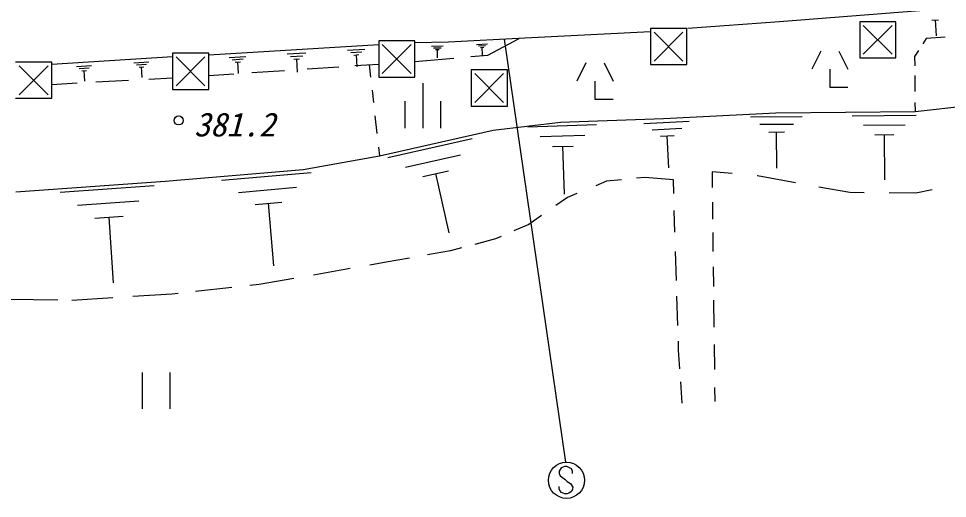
# Model space of a CAD drawing. Units: millimetres, scale not verified. Extents: x 40000 to 680000, y 20000 to 380000.
# Drawn here: x 384928 to 436300, y 261166 to 287686 of the extents above; entities that cross this region are included whole.
import ezdxf
from ezdxf.enums import TextEntityAlignment as Align

# ---------------------------------------------------------------- set-up
doc = ezdxf.new("R2010")
doc.units = ezdxf.units.MM
doc.header["$LTSCALE"] = 1000
doc.layers.add('M-BGD', color=7, linetype='Continuous', lineweight=25)
doc.layers.add('M-BGD-EXST', color=7, linetype='Continuous', lineweight=25)
doc.styles.add('ＭＳ ゴシック', font='')
doc.styles.get('ＭＳ ゴシック').set_extended_font_data('MS Gothic')

msp = doc.modelspace()

# ---------------------------------------------------------------- linework, layer by layer
at = {"layer": 'M-BGD'}
for p, q in [((434779, 288112), (427015, 287506)), ((427015, 287506), (421936, 287140)), ((431447, 287512), (431447, 285512)), ((433447, 287512), (431447, 287512)), ((431637, 287312), (433237, 285712)), ((433237, 287312), (431637, 285712)), ((433447, 285512), (433447, 287512)), ((435444, 287593), (435814, 287623)), ((435694, 286733), (435634, 287613)), ((419885, 286958), (412924, 286600)), ((419885, 287140), (419885, 285140)), ((421885, 287140), (419885, 287140)), ((420075, 286940), (421675, 285340)), ((421675, 286940), (420075, 285340)), ((421885, 285140), (421885, 287140)), ((436171, 286664), (435124, 286585)), ((404852, 286240), (395445, 285673)), ((404852, 286458), (404852, 284458)), ((406852, 286458), (404852, 286458)), ((405042, 286258), (406642, 284658)), ((406642, 286258), (405042, 284658)), ((406852, 284458), (406852, 286458)), ((408703, 286386), (406852, 286343)), ((407764, 286163), (408414, 286173)), ((412924, 286600), (408703, 286386)), ((410254, 286263), (410854, 286293)), ((410364, 286183), (410754, 286203)), ((410882, 285667), (412623, 286585)), ((435124, 286585), (434932, 286286)), ((393445, 285776), (393445, 283776)), ((395445, 285776), (393445, 285776)), ((395445, 283776), (395445, 285776)), ((399774, 285733), (400814, 285793)), ((399964, 285593), (400644, 285633)), ((403124, 285933), (404074, 285993)), ((403304, 285803), (403914, 285843)), ((403474, 285673), (403754, 285693)), ((403654, 285013), (403614, 285683)), ((407884, 286073), (408304, 286073)), ((407994, 285973), (408194, 285973)), ((408104, 285513), (408094, 285973)), ((409950, 285584), (410882, 285667)), ((410474, 286093), (410654, 286103)), ((410584, 285673), (410564, 286103)), ((429294, 285890), (428794, 284890)), ((430294, 285890), (430794, 284890)), ((434696, 285918), (434486, 285592)), ((386766, 285280), (384766, 285280)), ((393445, 285570), (386766, 285158)), ((386766, 283280), (386766, 285280)), ((391294, 285233), (392124, 285293)), ((391454, 285123), (391994, 285163)), ((393635, 285576), (395235, 283976)), ((395235, 285576), (393635, 283976)), ((396574, 285543), (397504, 285593)), ((396744, 285413), (397354, 285453)), ((396914, 285283), (397194, 285303)), ((397094, 284643), (397054, 285293)), ((400154, 285443), (400464, 285463)), ((400354, 284723), (400314, 285453)), ((403522, 285085), (404852, 285174)), ((404321, 285138), (404399, 284447)), ((406852, 285308), (409005, 285500)), ((416308, 285232), (415808, 284232)), ((417308, 285232), (417808, 284232)), ((419885, 285140), (421885, 285140)), ((431447, 285512), (433447, 285512)), ((434486, 285592), (434490, 285084)), ((384956, 285080), (386556, 283480)), ((386556, 285080), (384956, 283480)), ((388124, 285043), (388954, 285093)), ((388284, 284923), (388824, 284963)), ((388434, 284803), (388684, 284823)), ((388594, 284233), (388564, 284813)), ((391604, 285003), (391854, 285023)), ((391764, 284433), (391734, 285013)), ((395445, 284545), (396837, 284638)), ((397826, 284704), (399641, 284825)), ((400893, 284909), (402646, 285026)), ((409966, 284847), (409966, 282847)), ((411966, 284847), (409966, 284847)), ((410156, 284647), (411756, 283047)), ((411756, 284647), (410156, 283047)), ((411966, 282847), (411966, 284847)), ((429794, 284890), (429794, 283890)), ((386766, 284051), (388176, 284127)), ((389206, 284182), (391012, 284280)), ((392139, 284340), (393445, 284410)), ((404852, 284458), (406852, 284458)), ((407290, 284122), (407290, 281622)), ((416808, 284232), (416808, 283232)), ((434494, 284550), (434500, 283654)), ((393445, 283776), (395445, 283776)), ((404479, 283736), (404558, 283043)), ((429794, 283890), (430794, 283890)), ((384766, 283280), (386766, 283280)), ((406290, 283122), (406290, 281622)), ((408290, 281622), (408290, 283122)), ((416808, 283232), (417808, 283232)), ((434508, 282542), (439635, 283119)), ((409966, 282847), (411966, 282847)), ((434504, 283056), (434508, 282542)), ((404640, 282313), (404751, 281336)), ((414894, 281965), (420599, 282157)), ((420599, 282157), (426816, 282478)), ((425414, 282263), (428274, 282283)), ((426816, 282478), (434508, 282542)), ((431034, 282313), (434574, 282343)), ((411176, 281516), (414894, 281965)), ((413094, 281703), (416884, 281833)), ((419504, 281893), (422024, 282023)), ((419964, 281543), (421604, 281623)), ((425924, 281843), (427784, 281853)), ((431664, 281793), (433964, 281813)), ((404895, 280106), (411176, 281516)), ((405344, 280003), (410024, 281053)), ((413774, 281163), (416244, 281243)), ((420424, 281183), (421184, 281223)), ((420894, 279443), (420804, 281203)), ((426424, 281413), (427284, 281423)), ((426874, 279413), (426854, 281423)), ((432284, 281263), (433344, 281273)), ((432834, 278783), (432814, 281273)), ((404836, 280579), (404890, 280105)), ((414454, 280613), (415594, 280643)), ((415114, 277973), (415024, 280633)), ((400665, 279337), (404895, 280106)), ((406324, 279483), (409364, 280163)), ((393037, 278696), (400665, 279337)), ((396154, 278753), (401104, 279173)), ((407294, 278963), (408704, 279273)), ((408734, 275843), (408004, 279123)), ((423282, 279222), (423293, 278342)), ((424391, 279121), (423282, 279222)), ((425802, 278991), (425784, 278993)), ((427900, 278611), (425802, 278991)), ((384769, 278119), (393037, 278696)), ((387224, 278093), (392424, 278453)), ((417445, 278697), (416852, 278450)), ((418273, 278779), (417445, 278697)), ((419566, 278907), (419105, 278862)), ((421141, 278781), (419566, 278907)), ((421164, 278020), (421141, 278781)), ((397084, 278083), (400304, 278363)), ((415809, 278014), (415282, 277794)), ((430905, 278067), (429188, 278378)), ((431704, 278063), (430905, 278067)), ((434559, 278046), (433069, 278055)), ((435447, 278220), (434559, 278046)), ((388194, 277383), (391574, 277613)), ((398014, 277413), (399494, 277543)), ((399044, 274013), (398754, 277483)), ((415282, 277794), (414649, 277354)), ((423302, 277549), (423313, 276597)), ((421231, 275878), (421194, 277077)), ((389154, 276663), (390714, 276763)), ((390184, 273073), (389934, 276713)), ((413853, 276800), (413140, 276303)), ((413140, 276303), (412325, 275948)), ((411313, 275505), (410160, 275205)), ((411619, 275639), (411313, 275505)), ((423321, 275867), (423333, 274820)), ((408814, 274854), (407540, 274628)), ((409430, 275015), (408814, 274854)), ((406552, 274453), (405265, 274224)), ((421314, 273218), (421264, 274808)), ((403264, 273872), (401233, 273514)), ((405265, 274224), (404362, 274065)), ((423343, 273963), (423356, 272884)), ((400147, 273323), (398231, 272986)), ((396727, 272822), (394722, 272604)), ((398231, 272986), (397724, 272930)), ((393401, 272461), (391249, 272321)), ((393750, 272499), (393401, 272461)), ((421392, 270725), (421341, 272340)), ((387107, 272118), (384413, 272166)), ((390149, 272250), (387878, 272104)), ((423365, 272123), (423382, 270630)), ((421434, 269353), (421419, 269848)), ((421501, 268319), (421434, 269353)), ((423393, 269682), (423409, 268283)), ((391788, 266120), (391788, 268120)), ((393288, 268120), (393288, 266120)), ((421623, 266434), (421547, 267608)), ((423420, 267300), (423429, 266518))]:
    msp.add_line(p, q, dxfattribs=at)
msp.add_circle((393778, 282055), 250, dxfattribs=at)
at = {"layer": 'M-BGD-EXST'}
for p, q in [((415191, 263165), (411805, 286543)), ((414945, 262863), (414822, 262678)), ((414822, 262678), (414824, 262547)), ((414824, 262547), (414887, 262418)), ((415138, 262929), (414945, 262863)), ((415259, 262926), (415138, 262929)), ((415509, 262807), (415259, 262926)), ((415572, 262676), (415509, 262807)), ((415572, 262547), (415572, 262676)), ((414887, 262418), (415143, 262236)), ((415143, 262236), (415272, 262104)), ((415272, 262104), (415451, 261988)), ((414824, 261699), (414822, 261820)), ((414864, 261596), (414824, 261699)), ((414948, 261485), (414864, 261596)), ((415135, 261425), (414948, 261485)), ((415512, 261546), (415369, 261454)), ((415451, 261988), (415577, 261788)), ((415572, 261678), (415512, 261546)), ((415577, 261788), (415572, 261678)), ((415269, 261425), (415135, 261425)), ((415369, 261454), (415269, 261425))]:
    msp.add_line(p, q, dxfattribs=at)
msp.add_circle((415229, 262166), 1000, dxfattribs=at)

# ---------------------------------------------------------------- texts
at = {"layer": 'M-BGD', "style": 'ＭＳ ゴシック', "oblique": 15}
msp.add_text('381.2', height=1320, dxfattribs=at).set_placement((394627, 281831), align=Align.MIDDLE_LEFT)

doc.saveas('drawing.dxf')
